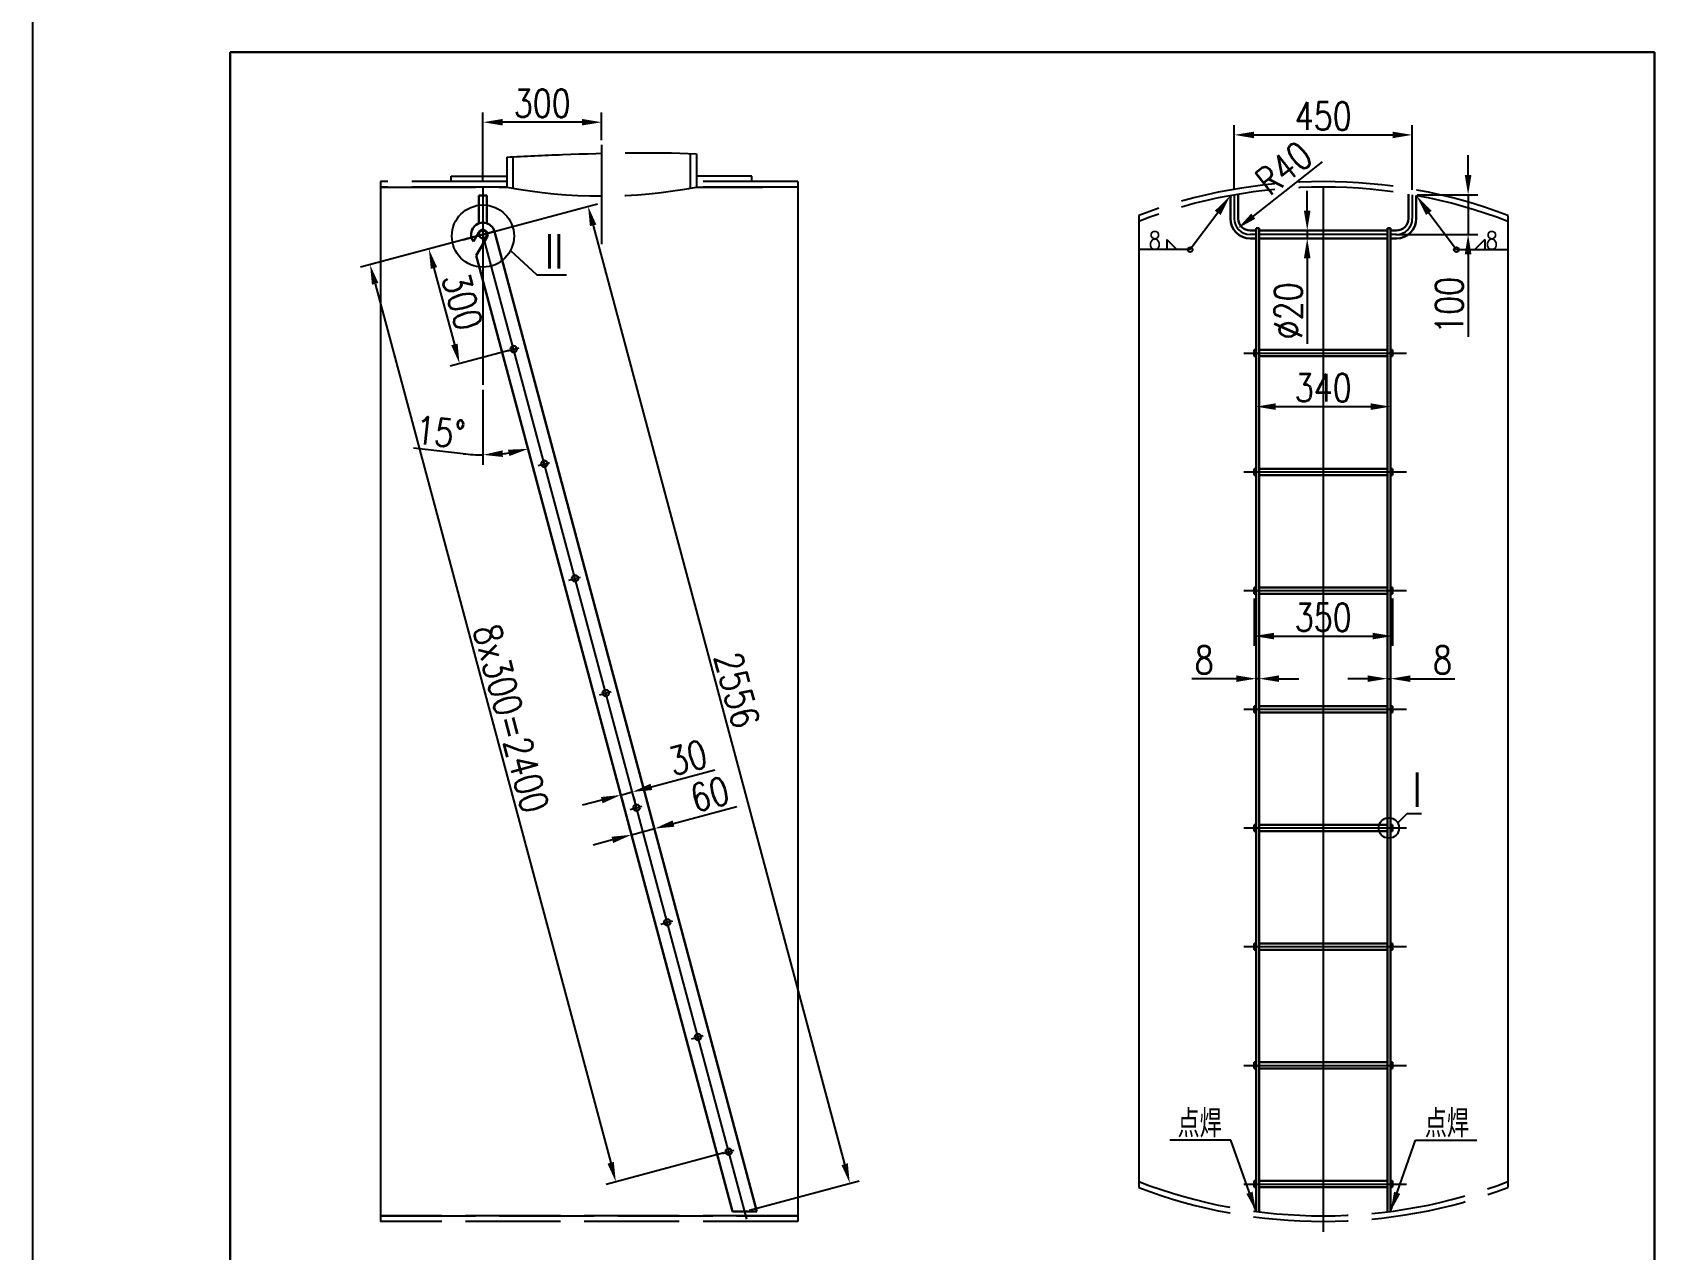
# Model space of a CAD drawing. Header units: millimetres. Extents: x -5725 to -4394, y 10788 to 11382.
# Drawn here: x -4813.9 to -4608.9, y 10929.1 to 11082.9 of the extents above; entities that cross this region are included whole.
import ezdxf
from ezdxf.lldxf.tags import DXFTag

# ---------------------------------------------------------------- set-up
doc = ezdxf.new("R2010")
doc.units = ezdxf.units.MM
doc.linetypes.add('ACAD_ISO02W100', pattern=[15, 12, -3])
doc.layers.get('0').update_dxf_attribs({"lineweight": 30})
for name, color, linetype in [('1', 2, 'Continuous'), ('2', 3, 'D-1'), ('5', 5, 'ACAD_ISO02W100'), ('Layer2', 2, 'Continuous'), ('双点划线', 4, 'PHANTOM')]:
    doc.layers.add(name, color=color, linetype=linetype)
doc.styles.add('HZTXT', font='simplex.shx', dxfattribs={"width": 0.8, "bigfont": 'HZTXT.SHX'})
doc.styles.get("Standard").update_dxf_attribs({"font": 'txt.shx', "bigfont": 'hztxt.shx'})
doc.styles.add('设备室字体', font='simplex.shx', dxfattribs={"width": 0.8, "bigfont": 'HZTXT.SHX'})
tags = doc.linetypes.add('D-1', pattern=[34, 30, -1.5, 1, -1.5]).pattern_tags.tags
tags[10:11] = [DXFTag(74, 4), DXFTag(75, 0), DXFTag(340, '0'), DXFTag(46, 1.0), DXFTag(50, 0.0), DXFTag(44, 0.0), DXFTag(45, 0.0)]
tags[8:9] = [DXFTag(74, 4), DXFTag(75, 0), DXFTag(340, '0'), DXFTag(46, 1.0), DXFTag(50, 0.0), DXFTag(44, 0.0), DXFTag(45, 0.0)]
tags[6:7] = [DXFTag(74, 4), DXFTag(75, 0), DXFTag(340, '0'), DXFTag(46, 1.0), DXFTag(50, 0.0), DXFTag(44, 0.0), DXFTag(45, 0.0)]
tags[4:5] = [DXFTag(74, 4), DXFTag(75, 0), DXFTag(340, '0'), DXFTag(46, 1.0), DXFTag(50, 0.0), DXFTag(44, 0.0), DXFTag(45, 0.0)]
tags = doc.linetypes.add('PHANTOM', pattern=[2.5, 1.25, -0.25, 0.25, -0.25, 0.25, -0.25]).pattern_tags.tags
tags[14:15] = [DXFTag(74, 4), DXFTag(75, 0), DXFTag(340, '0'), DXFTag(46, 1.0), DXFTag(50, 0.0), DXFTag(44, 0.0), DXFTag(45, 0.0)]
tags[12:13] = [DXFTag(74, 4), DXFTag(75, 0), DXFTag(340, '0'), DXFTag(46, 1.0), DXFTag(50, 0.0), DXFTag(44, 0.0), DXFTag(45, 0.0)]
tags[10:11] = [DXFTag(74, 4), DXFTag(75, 0), DXFTag(340, '0'), DXFTag(46, 1.0), DXFTag(50, 0.0), DXFTag(44, 0.0), DXFTag(45, 0.0)]
tags[8:9] = [DXFTag(74, 4), DXFTag(75, 0), DXFTag(340, '0'), DXFTag(46, 1.0), DXFTag(50, 0.0), DXFTag(44, 0.0), DXFTag(45, 0.0)]
tags[6:7] = [DXFTag(74, 4), DXFTag(75, 0), DXFTag(340, '0'), DXFTag(46, 1.0), DXFTag(50, 0.0), DXFTag(44, 0.0), DXFTag(45, 0.0)]
tags[4:5] = [DXFTag(74, 4), DXFTag(75, 0), DXFTag(340, '0'), DXFTag(46, 1.0), DXFTag(50, 0.0), DXFTag(44, 0.0), DXFTag(45, 0.0)]
doc.dimstyles.new('ISO-25', dxfattribs={"dimtxt": 3.5, "dimasz": 2.5, "dimexe": 1.25, "dimexo": 0.625, "dimtad": 1, "dimlfac": 15, "dimtxsty": 'Standard', "dimcen": 2.5, "dimadec": 0, "dimazin": 0, "dimtfac": 1, "dimtmove": 0, "dimatfit": 3, "dimfxl": 1.25, "dimarcsym": 0})

# ---------------------------------------------------------------- blocks, each defined once
blk = doc.blocks.new('*D163')
at = {"layer": '1', "color": 0, "lineweight": -2}
for p, q in [((-4756.99, 11064.02), (-4756.99, 11072.84)), ((-4741.99, 11069.34), (-4741.99, 11072.84)), ((-4744.49, 11071.59), (-4754.49, 11071.59))]:
    blk.add_line(p, q, dxfattribs=at)
at = {"layer": '1', "color": 0}
for points in [[(-4754.49, 11072.01), (-4754.49, 11071.18), (-4756.99, 11071.59)], [(-4744.49, 11072.01), (-4744.49, 11071.18), (-4741.99, 11071.59)]]:
    blk.add_solid(points, dxfattribs=at)
at = {"layer": 'DEFPOINTS', "color": 0}
for p in [(-4756.99, 11071.59), (-4741.99, 11068.71), (-4756.99, 11063.39)]:
    blk.add_point(p, dxfattribs=at)
at = {"layer": '1', "color": 0, "insert": (-4749.49, 11073.97), "char_height": 3.5, "attachment_point": 5, "style": 'HZTXT'}
blk.add_mtext('300', dxfattribs=at)
blk = doc.blocks.new('*D164')
at = {"layer": '1', "color": 0, "lineweight": -2}
for p, q in [((-4757.6, 11057.25), (-4765.04, 11055.26)), ((-4763.18, 11053.16), (-4760.59, 11043.5)), ((-4753.72, 11042.76), (-4761.15, 11040.77))]:
    blk.add_line(p, q, dxfattribs=at)
at = {"layer": '1', "color": 0}
for points in [[(-4762.78, 11053.27), (-4763.58, 11053.06), (-4763.83, 11055.58)], [(-4760.19, 11043.61), (-4761, 11043.4), (-4759.95, 11041.09)]]:
    blk.add_solid(points, dxfattribs=at)
at = {"layer": 'DEFPOINTS', "color": 0}
for p in [(-4756.99, 11057.41), (-4753.11, 11042.92), (-4759.95, 11041.09)]:
    blk.add_point(p, dxfattribs=at)
at = {"layer": '1', "color": 0, "insert": (-4759.59, 11048.95), "char_height": 3.5, "attachment_point": 5, "rotation": 285, "style": 'HZTXT'}
blk.add_mtext('300', dxfattribs=at)
blk = doc.blocks.new('*D165')
at = {"layer": '1', "color": 0, "lineweight": -2}
for p, q in [((-4757.6, 11057.25), (-4772.47, 11053.26)), ((-4770.61, 11051.17), (-4740.85, 10940.09)), ((-4726.54, 10941.34), (-4741.41, 10937.35))]:
    blk.add_line(p, q, dxfattribs=at)
at = {"layer": '1', "color": 0}
for points in [[(-4770.21, 11051.28), (-4771.02, 11051.06), (-4771.26, 11053.59)], [(-4740.45, 10940.2), (-4741.25, 10939.98), (-4740.2, 10937.68)]]:
    blk.add_solid(points, dxfattribs=at)
at = {"layer": 'DEFPOINTS', "color": 0}
for p in [(-4756.99, 11057.41), (-4725.94, 10941.5), (-4740.2, 10937.68)]:
    blk.add_point(p, dxfattribs=at)
at = {"layer": '1', "color": 0, "insert": (-4753.44, 10996.25), "char_height": 3.5, "attachment_point": 5, "rotation": 285, "style": 'HZTXT'}
blk.add_mtext('8x300=2400', dxfattribs=at)
blk = doc.blocks.new('*D166')
at = {"layer": '1', "color": 0, "lineweight": -2}
for p, q in [((-4732.91, 10982.97), (-4724.91, 10985.11)), ((-4738.38, 10982.15), (-4738.55, 10982.75)), ((-4738.22, 10981.55), (-4735.32, 10982.32)), ((-4735.49, 10982.93), (-4735.65, 10983.53)), ((-4740.64, 10980.9), (-4743.05, 10980.25))]:
    blk.add_line(p, q, dxfattribs=at)
at = {"layer": '1', "color": 0}
for points in [[(-4733.02, 10983.37), (-4732.8, 10982.57), (-4735.32, 10982.32)], [(-4740.74, 10981.3), (-4740.53, 10980.5), (-4738.22, 10981.55)]]:
    blk.add_solid(points, dxfattribs=at)
at = {"layer": 'DEFPOINTS', "color": 0}
for p in [(-4735.32, 10982.32), (-4735.32, 10982.32), (-4738.22, 10981.55)]:
    blk.add_point(p, dxfattribs=at)
at = {"layer": '1', "color": 0, "insert": (-4728.32, 10986.66), "char_height": 3.5, "attachment_point": 5, "rotation": 15, "style": 'HZTXT'}
blk.add_mtext('60', dxfattribs=at)
blk = doc.blocks.new('*D167')
at = {"layer": '1', "color": 0, "lineweight": -2}
for p, q in [((-4735.7, 10987.6), (-4727.7, 10989.75)), ((-4739.57, 10986.57), (-4738.12, 10986.96)), ((-4739.41, 10985.96), (-4739.24, 10985.36)), ((-4737.95, 10986.35), (-4737.79, 10985.75)), ((-4741.98, 10985.92), (-4744.4, 10985.27))]:
    blk.add_line(p, q, dxfattribs=at)
at = {"layer": '1', "color": 0}
for points in [[(-4735.81, 10988), (-4735.59, 10987.2), (-4738.12, 10986.96)], [(-4742.09, 10986.32), (-4741.87, 10985.52), (-4739.57, 10986.57)]]:
    blk.add_solid(points, dxfattribs=at)
at = {"layer": 'DEFPOINTS', "color": 0}
for p in [(-4739.57, 10986.57), (-4738.12, 10986.96), (-4738.12, 10986.96)]:
    blk.add_point(p, dxfattribs=at)
at = {"layer": '1', "color": 0, "insert": (-4731.11, 10991.29), "char_height": 3.5, "attachment_point": 5, "rotation": 15, "style": 'HZTXT'}
blk.add_mtext('30', dxfattribs=at)
blk = doc.blocks.new('*D168')
at = {"layer": '1', "color": 0, "lineweight": -2}
for p, q in [((-4756.39, 11057.57), (-4742.51, 11061.29)), ((-4743.07, 11058.55), (-4711.28, 10939.92)), ((-4723.31, 10934.11), (-4709.43, 10937.83))]:
    blk.add_line(p, q, dxfattribs=at)
at = {"layer": '1', "color": 0}
for points in [[(-4742.66, 11058.66), (-4743.47, 11058.45), (-4743.71, 11060.97)], [(-4710.88, 10940.03), (-4711.68, 10939.81), (-4710.63, 10937.51)]]:
    blk.add_solid(points, dxfattribs=at)
at = {"layer": 'DEFPOINTS', "color": 0}
for p in [(-4756.99, 11057.41), (-4710.63, 10937.51), (-4723.91, 10933.95)]:
    blk.add_point(p, dxfattribs=at)
at = {"layer": '1', "color": 0, "insert": (-4724.88, 10999.85), "char_height": 3.5, "attachment_point": 5, "rotation": 285, "style": 'HZTXT'}
blk.add_mtext('2556', dxfattribs=at)
blk = doc.blocks.new('*D169')
at = {"layer": '1', "color": 0, "lineweight": -2}
for p, q in [((-4756.99, 11037.79), (-4756.99, 11028.31)), ((-4759.49, 11029.7), (-4765.77, 11030.42))]:
    blk.add_line(p, q, dxfattribs=at)
for start, end in [(263.498, 270), (276.502, 278.498)]:
    blk.add_arc((-4756.99, 11051.6), 22.04, start, end, dxfattribs=at)
at = {"layer": '1', "color": 0}
for points in [[(-4754.47, 11029.29), (-4754.52, 11030.12), (-4756.99, 11029.56)], [(-4753.82, 11030.21), (-4753.65, 11029.4), (-4751.29, 11030.31)]]:
    blk.add_solid(points, dxfattribs=at)
at = {"layer": 'DEFPOINTS', "color": 0}
for p in [(-4756.99, 11056.2), (-4757.83, 11054.74), (-4756.99, 11038.42), (-4753.17, 11029.9), (-4725.47, 10933.95)]:
    blk.add_point(p, dxfattribs=at)
at = {"layer": '1', "color": 0, "insert": (-4762.36, 11032.42), "char_height": 3.5, "attachment_point": 5, "rotation": 353.498, "style": 'HZTXT'}
blk.add_mtext('15%%d', dxfattribs=at)
blk = doc.blocks.new('*D170')
at = {"layer": '1', "color": 0, "lineweight": -2}
for p, q in [((-4662.04, 11063.04), (-4662.04, 11071.24)), ((-4639.54, 11063.04), (-4639.54, 11071.24)), ((-4659.54, 11069.99), (-4642.04, 11069.99))]:
    blk.add_line(p, q, dxfattribs=at)
at = {"layer": '1', "color": 0}
for points in [[(-4659.54, 11070.4), (-4659.54, 11069.57), (-4662.04, 11069.99)], [(-4642.04, 11070.4), (-4642.04, 11069.57), (-4639.54, 11069.99)]]:
    blk.add_solid(points, dxfattribs=at)
at = {"layer": 'DEFPOINTS', "color": 0}
for p in [(-4639.54, 11069.99), (-4662.04, 11062.41), (-4639.54, 11062.41)]:
    blk.add_point(p, dxfattribs=at)
at = {"layer": '1', "color": 0, "insert": (-4650.79, 11072.36), "char_height": 3.5, "attachment_point": 5, "style": 'HZTXT'}
blk.add_mtext('450', dxfattribs=at)
blk = doc.blocks.new('*D171')
at = {"layer": '1', "color": 0, "lineweight": -2}
blk.add_line((-4650.95, 11066.59), (-4659.65, 11059.72), dxfattribs=at)
at = {"layer": '1', "color": 0}
blk.add_solid([(-4659.9, 11060.05), (-4659.39, 11059.39), (-4661.61, 11058.17)], dxfattribs=at)
at = {"layer": 'DEFPOINTS', "color": 0}
for p in [(-4661.61, 11058.17), (-4660.04, 11059.41)]:
    blk.add_point(p, dxfattribs=at)
at = {"layer": '1', "color": 0, "insert": (-4655.79, 11065.79), "char_height": 3.5, "attachment_point": 5, "rotation": 38.3181, "style": 'HZTXT'}
blk.add_mtext('R40', dxfattribs=at)
blk = doc.blocks.new('*D172')
at = {"layer": '1', "color": 0, "lineweight": -2}
for p, q in [((-4632.49, 11064.91), (-4632.49, 11067.41)), ((-4638.91, 11062.41), (-4631.24, 11062.41)), ((-4632.49, 11062.41), (-4632.49, 11057.41)), ((-4641.66, 11057.41), (-4631.24, 11057.41)), ((-4632.49, 11054.91), (-4632.49, 11044.49))]:
    blk.add_line(p, q, dxfattribs=at)
at = {"layer": '1', "color": 0}
for points in [[(-4632.91, 11064.91), (-4632.07, 11064.91), (-4632.49, 11062.41)], [(-4632.91, 11054.91), (-4632.07, 11054.91), (-4632.49, 11057.41)]]:
    blk.add_solid(points, dxfattribs=at)
at = {"layer": 'DEFPOINTS', "color": 0}
for p in [(-4639.54, 11062.41), (-4642.29, 11057.41), (-4632.49, 11057.41)]:
    blk.add_point(p, dxfattribs=at)
at = {"layer": '1', "color": 0, "insert": (-4634.87, 11048.45), "char_height": 3.5, "attachment_point": 5, "rotation": 90, "style": 'HZTXT'}
blk.add_mtext('100', dxfattribs=at)
blk = doc.blocks.new('*D173')
at = {"layer": '1', "color": 0, "lineweight": -2}
for p, q in [((-4652.82, 11060.41), (-4652.82, 11062.91)), ((-4653.25, 11057.91), (-4651.57, 11057.91)), ((-4652.82, 11057.91), (-4652.82, 11056.91)), ((-4653.25, 11056.91), (-4651.57, 11056.91)), ((-4652.82, 11054.41), (-4652.82, 11043.59))]:
    blk.add_line(p, q, dxfattribs=at)
at = {"layer": '1', "color": 0}
for points in [[(-4653.24, 11060.41), (-4652.41, 11060.41), (-4652.82, 11057.91)], [(-4653.24, 11054.41), (-4652.41, 11054.41), (-4652.82, 11056.91)]]:
    blk.add_solid(points, dxfattribs=at)
at = {"layer": 'DEFPOINTS', "color": 0}
for p in [(-4653.87, 11057.91), (-4653.87, 11056.91), (-4652.82, 11056.91)]:
    blk.add_point(p, dxfattribs=at)
at = {"layer": '1', "color": 0, "insert": (-4655.2, 11047.75), "char_height": 3.5, "attachment_point": 5, "rotation": 90, "style": 'HZTXT'}
blk.add_mtext('%%c20', dxfattribs=at)
blk = doc.blocks.new('*D174')
at = {"layer": '1', "color": 0, "lineweight": -2}
for p, q in [((-4659.29, 11036.24), (-4659.29, 11036.9)), ((-4656.79, 11035.65), (-4644.79, 11035.65)), ((-4642.29, 11036.24), (-4642.29, 11036.9))]:
    blk.add_line(p, q, dxfattribs=at)
at = {"layer": '1', "color": 0}
for points in [[(-4656.79, 11036.07), (-4656.79, 11035.24), (-4659.29, 11035.65)], [(-4644.79, 11036.07), (-4644.79, 11035.24), (-4642.29, 11035.65)]]:
    blk.add_solid(points, dxfattribs=at)
at = {"layer": 'DEFPOINTS', "color": 0}
for p in [(-4659.29, 11035.62), (-4642.29, 11035.65), (-4642.29, 11035.62)]:
    blk.add_point(p, dxfattribs=at)
at = {"layer": '1', "color": 0, "insert": (-4650.79, 11038.03), "char_height": 3.5, "attachment_point": 5, "style": 'HZTXT'}
blk.add_mtext('340', dxfattribs=at)
blk = doc.blocks.new('*D175')
at = {"layer": '1', "color": 0, "lineweight": -2}
for p, q in [((-4659.54, 11011.39), (-4659.54, 11005.41)), ((-4642.04, 11011.39), (-4642.04, 11005.41)), ((-4657.04, 11006.66), (-4644.54, 11006.66))]:
    blk.add_line(p, q, dxfattribs=at)
at = {"layer": '1', "color": 0}
for points in [[(-4657.04, 11007.07), (-4657.04, 11006.24), (-4659.54, 11006.66)], [(-4644.54, 11007.07), (-4644.54, 11006.24), (-4642.04, 11006.66)]]:
    blk.add_solid(points, dxfattribs=at)
at = {"layer": 'DEFPOINTS', "color": 0}
for p in [(-4659.54, 11012.01), (-4642.04, 11012.01), (-4642.04, 11006.66)]:
    blk.add_point(p, dxfattribs=at)
at = {"layer": '1', "color": 0, "insert": (-4650.79, 11009.03), "char_height": 3.5, "attachment_point": 5, "style": 'HZTXT'}
blk.add_mtext('350', dxfattribs=at)
blk = doc.blocks.new('*D176')
at = {"layer": '1', "color": 0, "lineweight": -2}
for p, q in [((-4642.69, 11001.9), (-4642.69, 11002.52)), ((-4642.29, 11001.9), (-4642.29, 11002.52)), ((-4645.19, 11001.27), (-4647.69, 11001.27)), ((-4642.69, 11001.27), (-4642.29, 11001.27)), ((-4639.79, 11001.27), (-4634.17, 11001.27))]:
    blk.add_line(p, q, dxfattribs=at)
at = {"layer": '1', "color": 0}
for points in [[(-4645.19, 11001.69), (-4645.19, 11000.86), (-4642.69, 11001.27)], [(-4639.79, 11001.69), (-4639.79, 11000.86), (-4642.29, 11001.27)]]:
    blk.add_solid(points, dxfattribs=at)
at = {"layer": 'DEFPOINTS', "color": 0}
for p in [(-4642.69, 11001.27), (-4642.29, 11001.27), (-4642.29, 11001.27)]:
    blk.add_point(p, dxfattribs=at)
at = {"layer": '1', "color": 0, "insert": (-4635.73, 11003.65), "char_height": 3.5, "attachment_point": 5, "style": 'HZTXT'}
blk.add_mtext('8', dxfattribs=at)
blk = doc.blocks.new('*D177')
at = {"layer": '1', "color": 0, "lineweight": -2}
for p, q in [((-4659.29, 11001.9), (-4659.29, 11002.52)), ((-4658.89, 11001.9), (-4658.89, 11002.52)), ((-4661.79, 11001.27), (-4667.41, 11001.27)), ((-4658.89, 11001.27), (-4659.29, 11001.27)), ((-4656.39, 11001.27), (-4653.89, 11001.27))]:
    blk.add_line(p, q, dxfattribs=at)
at = {"layer": '1', "color": 0}
for points in [[(-4661.79, 11001.69), (-4661.79, 11000.86), (-4659.29, 11001.27)], [(-4656.39, 11001.69), (-4656.39, 11000.86), (-4658.89, 11001.27)]]:
    blk.add_solid(points, dxfattribs=at)
at = {"layer": 'DEFPOINTS', "color": 0}
for p in [(-4659.29, 11001.27), (-4659.29, 11001.27), (-4658.89, 11001.27)]:
    blk.add_point(p, dxfattribs=at)
at = {"layer": '1', "color": 0, "insert": (-4665.85, 11003.65), "char_height": 3.5, "attachment_point": 5, "style": 'HZTXT'}
blk.add_mtext('8', dxfattribs=at)

msp = doc.modelspace()

# ---------------------------------------------------------------- linework, layer by layer
for p, q in [((-4608.92582, 11080.43691), (-4788.92582, 11080.43691)), ((-4788.92582, 11080.43691), (-4788.92582, 10793.43691)), ((-4608.92582, 11080.43691), (-4788.92582, 11080.43691)), ((-4788.92582, 11080.43691), (-4788.92582, 10793.43691)), ((-4608.92582, 11080.43691), (-4608.92582, 10793.43691)), ((-4757.49393, 11058.81326), (-4757.49393, 11062.32031)), ((-4756.49393, 11062.32031), (-4757.49393, 11062.32031)), ((-4756.49393, 11058.81326), (-4756.49393, 11062.32031)), ((-4662.53843, 11059.41019), (-4662.53843, 11062.32031)), ((-4661.53843, 11059.41019), (-4661.53843, 11062.49604)), ((-4640.03843, 11059.41019), (-4640.03843, 11062.49604)), ((-4639.03843, 11059.41019), (-4639.03843, 11062.32031)), ((-4759.51856, 11056.73372), (-4755.54786, 11057.79766)), ((-4758.19958, 11056.50662), (-4757.50691, 11057.70636)), ((-4722.3628, 10933.94931), (-4755.54786, 11057.79766)), ((-4659.28843, 11057.91019), (-4660.03843, 11057.91019)), ((-4659.28843, 11057.91019), (-4659.28843, 11058.18474)), ((-4659.28843, 11058.18474), (-4658.88843, 11058.18474)), ((-4659.28843, 11057.91019), (-4659.28843, 10933.94931)), ((-4658.88843, 11058.18474), (-4658.88843, 11057.91019)), ((-4658.88843, 11057.91019), (-4658.88843, 10933.89782)), ((-4642.68843, 11057.91019), (-4658.88843, 11057.91019)), ((-4642.28843, 11058.18474), (-4642.68843, 11058.18474)), ((-4642.68843, 11058.18474), (-4642.68843, 11057.91019)), ((-4642.68843, 11057.91019), (-4642.68843, 10933.89782)), ((-4642.28843, 11057.91019), (-4642.28843, 11058.18474)), ((-4642.28843, 11057.91019), (-4642.28843, 10933.94931)), ((-4641.53843, 11057.91019), (-4642.28843, 11057.91019)), ((-4758.44054, 11057.00241), (-4758.44505, 11057.01923)), ((-4757.83423, 11054.73962), (-4756.46776, 11057.10641)), ((-4659.28843, 11056.91019), (-4660.03843, 11056.91019)), ((-4642.68843, 11056.91019), (-4658.88843, 11056.91019)), ((-4641.53843, 11056.91019), (-4642.28843, 11056.91019)), ((-4725.46856, 10933.94931), (-4757.83423, 11054.73962)), ((-4659.28843, 11042.81019), (-4659.53843, 11042.81019)), ((-4659.53843, 11042.81019), (-4659.53843, 11042.41019)), ((-4659.53843, 11042.01019), (-4659.53843, 11042.41019)), ((-4659.28843, 11042.01019), (-4659.53843, 11042.01019)), ((-4642.68843, 11042.81019), (-4658.88843, 11042.81019)), ((-4642.68843, 11042.01019), (-4658.88843, 11042.01019)), ((-4642.03843, 11042.81019), (-4642.28843, 11042.81019)), ((-4642.03843, 11042.01019), (-4642.28843, 11042.01019)), ((-4642.03843, 11042.81019), (-4642.03843, 11042.41019)), ((-4642.03843, 11042.01019), (-4642.03843, 11042.41019)), ((-4659.28843, 11027.81019), (-4659.53843, 11027.81019)), ((-4659.53843, 11027.81019), (-4659.53843, 11027.41019)), ((-4659.53843, 11027.01019), (-4659.53843, 11027.41019)), ((-4659.28843, 11027.01019), (-4659.53843, 11027.01019)), ((-4642.68843, 11027.81019), (-4658.88843, 11027.81019)), ((-4642.68843, 11027.01019), (-4658.88843, 11027.01019)), ((-4642.03843, 11027.81019), (-4642.28843, 11027.81019)), ((-4642.03843, 11027.01019), (-4642.28843, 11027.01019)), ((-4642.03843, 11027.81019), (-4642.03843, 11027.41019)), ((-4642.03843, 11027.01019), (-4642.03843, 11027.41019)), ((-4659.28843, 11012.81019), (-4659.53843, 11012.81019)), ((-4659.53843, 11012.81019), (-4659.53843, 11012.41019)), ((-4642.68843, 11012.81019), (-4658.88843, 11012.81019)), ((-4642.03843, 11012.81019), (-4642.28843, 11012.81019)), ((-4642.03843, 11012.81019), (-4642.03843, 11012.41019)), ((-4659.53843, 11012.01019), (-4659.53843, 11012.41019)), ((-4659.28843, 11012.01019), (-4659.53843, 11012.01019)), ((-4642.68843, 11012.01019), (-4658.88843, 11012.01019)), ((-4642.03843, 11012.01019), (-4642.28843, 11012.01019)), ((-4642.03843, 11012.01019), (-4642.03843, 11012.41019)), ((-4659.28843, 10997.81019), (-4659.53843, 10997.81019)), ((-4659.53843, 10997.81019), (-4659.53843, 10997.41019)), ((-4659.53843, 10997.01019), (-4659.53843, 10997.41019)), ((-4659.28843, 10997.01019), (-4659.53843, 10997.01019)), ((-4642.68843, 10997.81019), (-4658.88843, 10997.81019)), ((-4642.68843, 10997.01019), (-4658.88843, 10997.01019)), ((-4642.03843, 10997.81019), (-4642.28843, 10997.81019)), ((-4642.03843, 10997.01019), (-4642.28843, 10997.01019)), ((-4642.03843, 10997.81019), (-4642.03843, 10997.41019)), ((-4642.03843, 10997.01019), (-4642.03843, 10997.41019)), ((-4659.28843, 10982.81019), (-4659.53843, 10982.81019)), ((-4659.53843, 10982.81019), (-4659.53843, 10982.41019)), ((-4659.53843, 10982.01019), (-4659.53843, 10982.41019)), ((-4659.28843, 10982.01019), (-4659.53843, 10982.01019)), ((-4642.68843, 10982.81019), (-4658.88843, 10982.81019)), ((-4642.68843, 10982.01019), (-4658.88843, 10982.01019)), ((-4642.03843, 10982.81019), (-4642.28843, 10982.81019)), ((-4642.03843, 10982.01019), (-4642.28843, 10982.01019)), ((-4642.03843, 10982.81019), (-4642.03843, 10982.41019)), ((-4642.03843, 10982.01019), (-4642.03843, 10982.41019)), ((-4659.28843, 10967.81019), (-4659.53843, 10967.81019)), ((-4659.53843, 10967.81019), (-4659.53843, 10967.41019)), ((-4642.68843, 10967.81019), (-4658.88843, 10967.81019)), ((-4642.03843, 10967.81019), (-4642.28843, 10967.81019)), ((-4642.03843, 10967.81019), (-4642.03843, 10967.41019)), ((-4659.53843, 10967.01019), (-4659.53843, 10967.41019)), ((-4659.28843, 10967.01019), (-4659.53843, 10967.01019)), ((-4642.68843, 10967.01019), (-4658.88843, 10967.01019)), ((-4642.03843, 10967.01019), (-4642.28843, 10967.01019)), ((-4642.03843, 10967.01019), (-4642.03843, 10967.41019)), ((-4659.28843, 10952.81019), (-4659.53843, 10952.81019)), ((-4659.53843, 10952.81019), (-4659.53843, 10952.41019)), ((-4659.53843, 10952.01019), (-4659.53843, 10952.41019)), ((-4659.28843, 10952.01019), (-4659.53843, 10952.01019)), ((-4642.68843, 10952.81019), (-4658.88843, 10952.81019)), ((-4642.68843, 10952.01019), (-4658.88843, 10952.01019)), ((-4642.03843, 10952.81019), (-4642.28843, 10952.81019)), ((-4642.03843, 10952.01019), (-4642.28843, 10952.01019)), ((-4642.03843, 10952.81019), (-4642.03843, 10952.41019)), ((-4642.03843, 10952.01019), (-4642.03843, 10952.41019)), ((-4659.28843, 10937.81019), (-4659.53843, 10937.81019)), ((-4659.53843, 10937.81019), (-4659.53843, 10937.41019)), ((-4659.53843, 10937.01019), (-4659.53843, 10937.41019)), ((-4659.28843, 10937.01019), (-4659.53843, 10937.01019)), ((-4642.68843, 10937.81019), (-4658.88843, 10937.81019)), ((-4642.68843, 10937.01019), (-4658.88843, 10937.01019)), ((-4642.03843, 10937.81019), (-4642.28843, 10937.81019)), ((-4642.03843, 10937.01019), (-4642.28843, 10937.01019)), ((-4642.03843, 10937.81019), (-4642.03843, 10937.41019)), ((-4642.03843, 10937.01019), (-4642.03843, 10937.41019)), ((-4722.3628, 10933.94931), (-4725.46856, 10933.94931))]:
    msp.add_line(p, q)
for centre, radius in [((-4756.99393, 11057.41019), 0.5), ((-4753.11164, 11042.9213), 0.4), ((-4749.22936, 11028.43241), 0.4), ((-4745.34707, 11013.94353), 0.4), ((-4741.46479, 10999.45464), 0.4), ((-4737.5825, 10984.96575), 0.4), ((-4733.70021, 10970.47686), 0.4), ((-4729.81793, 10955.98798), 0.4), ((-4725.93564, 10941.49909), 0.4)]:
    msp.add_circle(centre, radius)
for centre, radius, start, end in [((-4756.99393, 11057.39904), 1.5, 14.5887052, 216.5088313), ((-4756.99114, 11057.39979), 0.6, 329.2729134, 150.7270865), ((-4660.03843, 11059.41019), 2.5, 180, 270), ((-4660.03843, 11059.41019), 1.5, 180, 270), ((-4641.53843, 11059.41019), 1.5, 270, 0), ((-4641.53843, 11059.41019), 2.5, 270, 0)]:
    msp.add_arc(centre, radius, start, end)
at = {"layer": '1'}
for p, q in [((-4813.92582, 11382.43691), (-4813.92582, 10788.43691)), ((-4788.92582, 11080.43691), (-4608.92582, 11080.43691)), ((-4788.92582, 11080.43691), (-4608.92582, 11080.43691)), ((-4664.13071, 11060.13658), (-4667.6074, 11055.48691)), ((-4637.44616, 11060.13658), (-4633.96946, 11055.48691)), ((-4756.99393, 11056.19506), (-4756.99393, 11038.41878)), ((-4670.55417, 11056.79037), (-4670.55417, 11055.48691)), ((-4630.39016, 11056.79037), (-4630.39016, 11055.48691)), ((-4753.52219, 11055.36926), (-4750.19302, 11052.31206)), ((-4667.6074, 11055.48691), (-4673.96353, 11055.48691)), ((-4633.96946, 11055.48691), (-4627.61334, 11055.48691)), ((-4750.19302, 11052.31206), (-4746.42659, 11052.31206)), ((-4641.37729, 10983.05269), (-4640.18253, 10984.24618)), ((-4640.18253, 10984.24618), (-4638.39105, 10984.24618))]:
    msp.add_line(p, q, dxfattribs=at)
for centre, radius in [((-4756.99393, 11057.20766), 3.92845), ((-4667.6074, 11055.48691), 0.30546), ((-4633.96946, 11055.48691), 0.30546), ((-4642.50062, 10982.41019), 1.29409)]:
    msp.add_circle(centre, radius, dxfattribs=at)
at = {"layer": '2'}
for p, q in [((-4741.99393, 11068.7141), (-4741.99393, 11056.19506)), ((-4756.99393, 11063.39115), (-4756.99393, 11056.19506)), ((-4756.99393, 11062.41019), (-4756.99393, 11059.41019)), ((-4662.03843, 11062.41019), (-4662.03843, 11059.41019)), ((-4650.78843, 11063.39115), (-4650.78843, 10931.39064)), ((-4639.53843, 11062.41019), (-4639.53843, 11059.41019)), ((-4723.64534, 10932.95158), (-4756.99393, 11057.41019)), ((-4659.28843, 11057.41019), (-4660.03843, 11057.41019)), ((-4642.68843, 11057.41019), (-4658.88843, 11057.41019)), ((-4641.53843, 11057.41019), (-4642.28843, 11057.41019)), ((-4753.90937, 11042.70755), (-4752.44474, 11043.1)), ((-4660.81349, 11042.41019), (-4640.28142, 11042.41019)), ((-4750.02709, 11028.21866), (-4748.56245, 11028.61111)), ((-4660.81349, 11027.41019), (-4640.28142, 11027.41019)), ((-4746.1448, 11013.72978), (-4744.68016, 11014.12222)), ((-4660.81349, 11012.41019), (-4640.28142, 11012.41019)), ((-4742.26252, 10999.24089), (-4740.79788, 10999.63334)), ((-4660.81349, 10997.41019), (-4640.28142, 10997.41019)), ((-4738.38023, 10984.752), (-4736.91559, 10985.14445)), ((-4660.81349, 10982.41019), (-4640.28142, 10982.41019)), ((-4734.49795, 10970.26311), (-4733.03331, 10970.65556)), ((-4660.81349, 10967.41019), (-4640.28142, 10967.41019)), ((-4730.61566, 10955.77423), (-4729.15102, 10956.16667)), ((-4660.81349, 10952.41019), (-4640.28142, 10952.41019)), ((-4726.73337, 10941.28534), (-4725.26874, 10941.67779)), ((-4660.81349, 10937.41019), (-4640.28142, 10937.41019))]:
    msp.add_line(p, q, dxfattribs=at)
for centre, start, end in [((-4660.03843, 11059.41019), 180, 270), ((-4641.53843, 11059.41019), 270, 0)]:
    msp.add_arc(centre, 2, start, end, dxfattribs=at)
at = {"layer": '5'}
for p, q in [((-4753.99393, 11067.18536), (-4753.99393, 11063.39115)), ((-4753.19393, 11067.22984), (-4753.19393, 11063.24605)), ((-4730.79393, 11067.62354), (-4730.79393, 11063.24605)), ((-4729.99393, 11067.5845), (-4729.99393, 11063.39115)), ((-4753.99393, 11064.09115), (-4769.95227, 11064.09115)), ((-4760.99393, 11064.09115), (-4760.99393, 11064.79115)), ((-4760.99393, 11064.79115), (-4753.99393, 11064.79115)), ((-4722.99393, 11064.79115), (-4729.99393, 11064.79115)), ((-4717.17884, 11064.09115), (-4729.99393, 11064.09115)), ((-4722.99393, 11064.09115), (-4722.99393, 11064.79115)), ((-4769.95227, 11063.39115), (-4753.99393, 11063.39115)), ((-4753.99393, 11063.39115), (-4769.95227, 11063.39115)), ((-4729.99393, 11063.39115), (-4721.63124, 11063.39115)), ((-4717.17884, 11063.39115), (-4729.99393, 11063.39115)), ((-4769.95227, 10933.39115), (-4717.17884, 10933.39115)), ((-4717.17884, 10933.39115), (-4769.95227, 10933.39115)), ((-4717.17884, 10932.69115), (-4769.95227, 10932.69115))]:
    msp.add_line(p, q, dxfattribs=at)
for centre, radius, start, end in [((-4650.78843, 10998.39115), 65.7, 69.2013082, 110.7986918), ((-4741.99393, 11127.27385), 65, 259.3612907, 280.6387093), ((-4650.78843, 10998.39115), 65, 68.966753, 111.033247), ((-4650.78843, 10998.39115), 65, 248.966753, 291.033247), ((-4650.78843, 10998.39115), 65.7, 249.2013082, 290.7986918)]:
    msp.add_arc(centre, radius, start, end, dxfattribs=at)
msp.add_open_spline([(-4753.99393, 11067.18536), (-4751.66451, 11067.32084), (-4743.99613, 11067.63872), (-4735.56718, 11067.87882), (-4729.99393, 11067.5845)], degree=3, knots=[16.141331579, 16.141331579, 16.141331579, 16.141331579, 157.430392105, 479.820238445, 479.820238445, 479.820238445, 479.820238445], dxfattribs=at)
at = {"layer": 'Layer2'}
for p, q in [((-4670.55417, 11056.79037), (-4669.24925, 11055.48545)), ((-4630.39016, 11056.79037), (-4631.69509, 11055.48545))]:
    msp.add_line(p, q, dxfattribs=at)
for points in [[(-4664.49466, 11060.40196), (-4662.53843, 11062.32031), (-4663.76675, 11059.8712)], [(-4637.0822, 11060.40196), (-4639.03843, 11062.32031), (-4637.81011, 11059.8712)]]:
    msp.add_solid(points, dxfattribs=at)
at = {"layer": '双点划线'}
for p, q in [((-4769.95227, 11064.09115), (-4769.95227, 10932.69115)), ((-4717.17884, 11064.09115), (-4717.17884, 10932.69115)), ((-4674.11756, 11059.80973), (-4674.11756, 10936.97257)), ((-4627.45931, 11059.80973), (-4627.45931, 10936.97257))]:
    msp.add_line(p, q, dxfattribs=at)

# ---------------------------------------------------------------- texts
at = {"layer": '1', "style": '设备室字体', "width": 0.8}
for s, p in [('Ⅱ', (-4750.00754, 11052.58646)), ('Ⅰ', (-4640.91833, 10984.57227))]:
    msp.add_text(s, height=5, dxfattribs=at).set_placement(p)
at = {"layer": '1', "char_height": 2.24, "attachment_point": 5, "style": 'HZTXT'}
for insert in [(-4672.07839, 11056.66338), (-4629.49848, 11056.66338)]:
    msp.add_mtext('8', dxfattribs=dict(at, insert=insert))
at = {"layer": 'Layer2', "char_height": 3.5, "style": 'HZTXT'}
for insert, attachment_point in [((-4669.21235, 10946.80196), 1), ((-4632.36452, 10946.80196), 3)]:
    msp.add_mtext('点焊', dxfattribs=dict(at, insert=insert, attachment_point=attachment_point))

# ---------------------------------------------------------------- dimensions: what is measured, and where the dimension line sits
at = {"layer": '1'}
for base, p1, p2, picture, middle in [((-4756.99393, 11071.5944), (-4741.99393, 11068.7141), (-4756.99393, 11063.39115), '*D163', (-4749.49393, 11073.9694)), ((-4639.53843, 11069.98773), (-4662.03843, 11062.41019), (-4639.53843, 11062.41019), '*D170', (-4650.78843, 11072.36273)), ((-4642.28843, 11035.65368), (-4659.28843, 11035.61711), (-4642.28843, 11035.61711), '*D174', (-4650.78843, 11038.02868)), ((-4642.03843, 11006.65757), (-4659.53843, 11012.01019), (-4642.03843, 11012.01019), '*D175', (-4650.78843, 11009.03257)), ((-4659.28843, 11001.2727), (-4658.88843, 11001.2727), (-4659.28843, 11001.2727), '*D177', (-4665.84676, 11003.6477)), ((-4642.28843, 11001.2727), (-4642.68843, 11001.2727), (-4642.28843, 11001.2727), '*D176', (-4635.7301, 11003.6477))]:
    dim = msp.add_linear_dim(base=base, p1=p1, p2=p2, dimstyle='ISO-25', override={"dimlfac": 20, "dimtxsty": 'HZTXT', "dimadec": 3}, dxfattribs=at)
    dim.commit()
    dim.dimension.update_dxf_attribs({"geometry": picture, "text_midpoint": middle})
dim = msp.add_radius_dim(center=(-4660.03843, 11059.41019), mpoint=(-4661.60759, 11058.17013), dimstyle='ISO-25', override={"dimlfac": 20, "dimtxsty": 'HZTXT', "dimadec": 3, "dimtmove": 1}, dxfattribs=at)
dim.commit()
dim.dimension.update_dxf_attribs({"geometry": '*D171', "text_midpoint": (-4654.31753, 11063.93122), "dimtype": 164})
dim = msp.add_linear_dim(base=(-4632.49159, 11057.41019), p1=(-4639.53843, 11062.41019), p2=(-4642.28843, 11057.41019), angle=90, dimstyle='ISO-25', override={"dimlfac": 20, "dimtxsty": 'HZTXT', "dimadec": 3}, dxfattribs=at)
dim.commit()
dim.dimension.update_dxf_attribs({"geometry": '*D172', "text_midpoint": (-4634.86659, 11048.45186)})
dim = msp.add_linear_dim(base=(-4652.82413, 11056.91019), p1=(-4653.87464, 11057.91019), p2=(-4653.87464, 11056.91019), angle=90, text='%%c20', dimstyle='ISO-25', override={"dimlfac": 20, "dimtxsty": 'HZTXT', "dimadec": 3}, dxfattribs=at)
dim.commit()
dim.dimension.update_dxf_attribs({"geometry": '*D173', "text_midpoint": (-4655.19913, 11047.75186)})
for p1, p2, distance, text, picture, middle in [((-4756.99393, 11057.41019), (-4723.91269, 10933.94931), 13.7482, '2556', '*D168', (-4724.87949, 10999.85274)), ((-4756.99393, 11057.41019), (-4725.93564, 10941.49909), -14.7708, '8x300=2400', '*D165', (-4753.43821, 10996.24637)), ((-4739.56722, 10986.56621), (-4738.11556, 10986.95518), 0, '30', '*D167', (-4731.1075, 10991.29177))]:
    dim = msp.add_aligned_dim(p1=p1, p2=p2, distance=distance, text=text, dimstyle='ISO-25', override={"dimlfac": 20, "dimtxsty": 'HZTXT', "dimadec": 3}, dxfattribs=at)
    dim.commit()
    dim.dimension.update_dxf_attribs({"geometry": picture, "text_midpoint": middle})
dim = msp.add_angular_dim_2l(base=(-4753.16642, 11029.8967), line1=((-4756.99393, 11056.19506), (-4756.99393, 11038.41878)), line2=((-4725.46856, 10933.94931), (-4757.83423, 11054.73962)), text='15%%d', dimstyle='ISO-25', override={"dimlfac": 20, "dimtxsty": 'HZTXT', "dimadec": 3}, dxfattribs=at)
dim.commit()
dim.dimension.update_dxf_attribs({"geometry": '*D169', "text_midpoint": (-4762.35898, 11032.42098)})
for p1, p2, distance, picture, middle in [((-4756.99393, 11057.41019), (-4753.11164, 11042.9213), -7.07509, '*D164', (-4759.59272, 11048.94927)), ((-4738.22208, 10981.54608), (-4735.32436, 10982.32253), 0, '*D166', (-4728.31629, 10986.65911))]:
    dim = msp.add_aligned_dim(p1=p1, p2=p2, distance=distance, dimstyle='ISO-25', override={"dimlfac": 20, "dimtxsty": 'HZTXT', "dimadec": 3}, dxfattribs=at)
    dim.commit()
    dim.dimension.update_dxf_attribs({"geometry": picture, "text_midpoint": middle})

# ---------------------------------------------------------------- leaders
for points in [[(-4659.28843, 10933.94931), (-4662.45948, 10942.94928), (-4670.17933, 10942.94928)], [(-4642.28843, 10933.94931), (-4639.11738, 10942.94928), (-4631.39753, 10942.94928)]]:
    msp.add_leader(points, dimstyle='ISO-25', override={"dimgap": 0.625, "dimtad": 0, "dimlfac": 20, "dimtxsty": 'HZTXT', "dimadec": 3}, dxfattribs=at)

doc.saveas('drawing.dxf')
